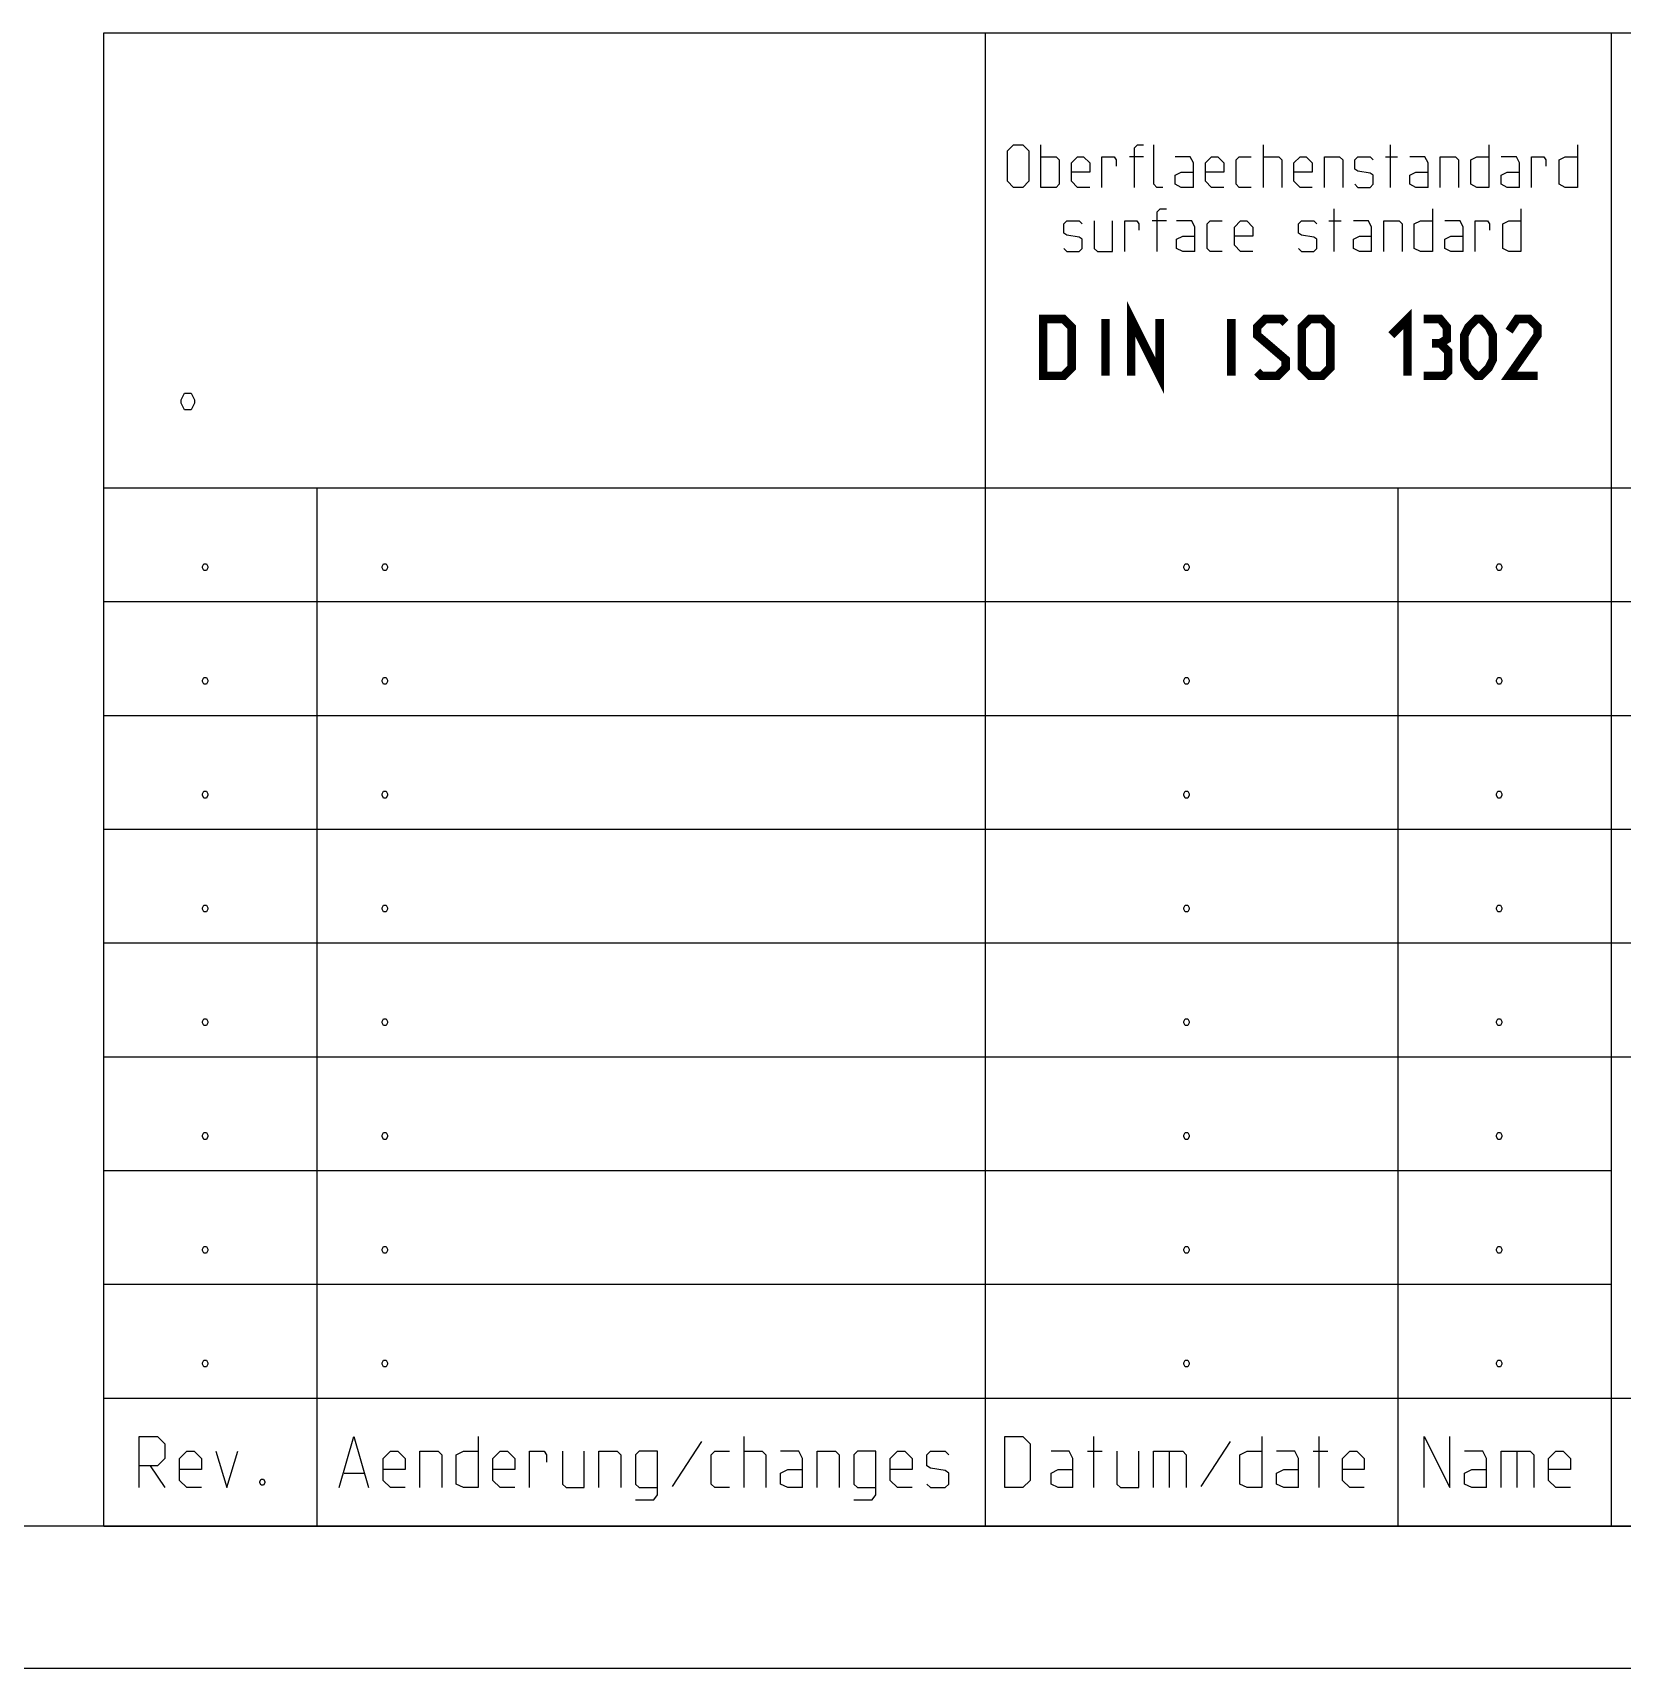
# Model space of a CAD drawing. Header units: millimetres. Extents: x 0 to 594, y 0 to 420.
# Drawn here: x 404.5 to 460.4, y 0 to 57.5 of the extents above; entities that cross this region are included whole.
import ezdxf

# ---------------------------------------------------------------- set-up
doc = ezdxf.new("R2010")
doc.units = ezdxf.units.MM
doc.header["$LTSCALE"] = 32.67
doc.layers.get('0').update_dxf_attribs({"linetype": 'CONTINUOUS'})

msp = doc.modelspace()

# ---------------------------------------------------------------- linework, layer by layer
at = {"color": 2, "linetype": 'CONTINUOUS'}
for p, q in [((406.9997, 4.9999), (406.9997, 57.4999)), ((406.9997, 57.4999), (588.9997, 57.4999)), ((437.9997, 4.9999), (437.9997, 57.4999)), ((459.9997, 4.9999), (459.9997, 57.4999)), ((439.9461, 52.0624), (439.9461, 53.5624)), ((447.7675, 52.0624), (447.7675, 53.5624)), ((452.2318, 52.0624), (452.2318, 53.5624)), ((443.5533, 53.1338), (443.0533, 53.1338)), ((452.0533, 53.1338), (452.4818, 53.1338)), ((450.2497, 49.8124), (450.2497, 51.3124)), ((444.3568, 50.8838), (443.8568, 50.8838)), ((450.0711, 50.8838), (450.4997, 50.8838)), ((406.9997, 41.4999), (588.9997, 41.4999)), ((414.4997, 4.9999), (414.4997, 41.4999)), ((452.4997, 4.9999), (452.4997, 41.4999)), ((406.9997, 37.4999), (502.4997, 37.4999)), ((406.9997, 33.4999), (502.4997, 33.4999)), ((406.9997, 29.4999), (502.4997, 29.4999)), ((406.9997, 25.4999), (502.4997, 25.4999)), ((406.9997, 21.4999), (588.9997, 21.4999)), ((406.9997, 17.4999), (459.9997, 17.4999)), ((406.9997, 13.4999), (459.9997, 13.4999)), ((406.9997, 9.4999), (588.9997, 9.4999)), ((429.5068, 6.3499), (429.5068, 8.1499)), ((441.7997, 6.3499), (441.7997, 8.1499)), ((449.7283, 6.3499), (449.7283, 8.1499)), ((428.0068, 7.9784), (426.9783, 6.3927)), ((441.5854, 7.6356), (442.0997, 7.6356)), ((444.4568, 7.6356), (444.4568, 6.3499)), ((446.5997, 7.9784), (445.5711, 6.3927)), ((449.514, 7.6356), (450.0282, 7.6356)), ((456.6783, 7.6356), (456.6783, 6.3499)), ((408.6282, 7.1213), (409.1426, 6.3499)), ((415.4497, 6.8641), (416.1354, 6.8641)), ((406.9997, 4.9999), (588.9997, 4.9999)), ((0, 0), (594, 0))]:
    msp.add_line(p, q, dxfattribs=at)
at = {"color": 7, "linetype": 'CONTINUOUS'}
msp.add_line((589, 5), (20, 5), dxfattribs=at)
at = {"color": 2, "linetype": 'CONTINUOUS'}
for points in [[(438.7675, 52.2766), (438.7675, 53.3481), (438.9818, 53.5624), (439.3032, 53.5624), (439.5175, 53.3481), (439.5175, 52.2766), (439.3032, 52.0624), (438.9818, 52.0624), (438.7675, 52.2766)], [(443.2318, 52.0624), (443.2318, 53.4552), (443.339, 53.5624), (443.5533, 53.5624)], [(444.2318, 52.0624), (444.0175, 52.0624), (443.9104, 52.1695), (443.9104, 53.5624)], [(455.6961, 53.5624), (455.6961, 52.0624), (455.2675, 52.0624), (455.0532, 52.1695), (455.0532, 53.0266), (455.2675, 53.1338), (455.6961, 53.1338)], [(458.8033, 53.5624), (458.8033, 52.0624), (458.3747, 52.0624), (458.1604, 52.1695), (458.1604, 53.0266), (458.3747, 53.1338), (458.8033, 53.1338)], [(439.9461, 53.1338), (440.4818, 53.1338), (440.5889, 53.0266), (440.5889, 52.1695), (440.4818, 52.0624), (439.9461, 52.0624)], [(441.6604, 52.0624), (441.2318, 52.0624), (441.0175, 52.2766), (441.0175, 52.9195), (441.2318, 53.1338), (441.4461, 53.1338), (441.6604, 52.9195), (441.6604, 52.5981), (441.0175, 52.5981)], [(442.089, 52.0624), (442.089, 53.1338), (442.5175, 53.1338), (442.589, 53.0266), (442.589, 52.8124)], [(445.3032, 52.0624), (445.3032, 52.9195), (445.1961, 53.1338), (444.6604, 53.1338)], [(446.3747, 52.0624), (445.9461, 52.0624), (445.7318, 52.2766), (445.7318, 52.9195), (445.9461, 53.1338), (446.1604, 53.1338), (446.3747, 52.9195), (446.3747, 52.5981), (445.7318, 52.5981)], [(447.339, 52.0624), (446.9104, 52.0624), (446.8033, 52.1695), (446.8033, 53.0266), (446.9104, 53.1338), (447.339, 53.1338)], [(447.7675, 53.1338), (448.3033, 53.1338), (448.4104, 53.0266), (448.4104, 52.0624)], [(449.4818, 52.0624), (449.0532, 52.0624), (448.839, 52.2766), (448.839, 52.9195), (449.0532, 53.1338), (449.2675, 53.1338), (449.4818, 52.9195), (449.4818, 52.5981), (448.839, 52.5981)], [(449.9104, 52.0624), (449.9104, 53.1338), (450.4461, 53.1338), (450.5532, 53.0266), (450.5532, 52.0624)], [(450.9818, 52.1695), (451.089, 52.0624), (451.5175, 52.0624), (451.6247, 52.1695), (451.6247, 52.4909), (451.5175, 52.5624), (451.089, 52.6338), (450.9818, 52.7052), (450.9818, 53.0266), (451.089, 53.1338), (451.5175, 53.1338), (451.6247, 53.0266)], [(453.5533, 52.0624), (453.5533, 52.9195), (453.4461, 53.1338), (452.9104, 53.1338)], [(453.9818, 52.0624), (453.9818, 53.1338), (454.5175, 53.1338), (454.6247, 53.0266), (454.6247, 52.0624)], [(456.7675, 52.0624), (456.7675, 52.9195), (456.6604, 53.1338), (456.1247, 53.1338)], [(457.1961, 52.0624), (457.1961, 53.1338), (457.6247, 53.1338), (457.6961, 53.0266), (457.6961, 52.8124)], [(445.3032, 52.0624), (444.8747, 52.0624), (444.6604, 52.1695), (444.6604, 52.4909), (444.8747, 52.5981), (445.3032, 52.5981)], [(453.5533, 52.0624), (453.1247, 52.0624), (452.9104, 52.1695), (452.9104, 52.4909), (453.1247, 52.5981), (453.5533, 52.5981)], [(456.7675, 52.0624), (456.339, 52.0624), (456.1247, 52.1695), (456.1247, 52.4909), (456.339, 52.5981), (456.7675, 52.5981)], [(444.0354, 49.8124), (444.0354, 51.2052), (444.1425, 51.3124), (444.3568, 51.3124)], [(453.714, 51.3124), (453.714, 49.8124), (453.2854, 49.8124), (453.0711, 49.9195), (453.0711, 50.7766), (453.2854, 50.8838), (453.714, 50.8838)], [(456.8211, 51.3124), (456.8211, 49.8124), (456.3925, 49.8124), (456.1783, 49.9195), (456.1783, 50.7766), (456.3925, 50.8838), (456.8211, 50.8838)], [(440.7497, 49.9195), (440.8568, 49.8124), (441.2854, 49.8124), (441.3925, 49.9195), (441.3925, 50.2409), (441.2854, 50.3124), (440.8568, 50.3838), (440.7497, 50.4552), (440.7497, 50.7766), (440.8568, 50.8838), (441.2854, 50.8838), (441.3925, 50.7766)], [(441.8211, 50.8838), (441.8211, 49.9195), (441.9282, 49.8124), (442.464, 49.8124), (442.464, 50.8838)], [(442.8925, 49.8124), (442.8925, 50.8838), (443.3211, 50.8838), (443.3925, 50.7766), (443.3925, 50.5624)], [(445.3568, 49.8124), (445.3568, 50.6695), (445.2497, 50.8838), (444.714, 50.8838)], [(446.3211, 49.8124), (445.8925, 49.8124), (445.7854, 49.9195), (445.7854, 50.7766), (445.8925, 50.8838), (446.3211, 50.8838)], [(447.3925, 49.8124), (446.964, 49.8124), (446.7497, 50.0266), (446.7497, 50.6695), (446.964, 50.8838), (447.1782, 50.8838), (447.3925, 50.6695), (447.3925, 50.3481), (446.7497, 50.3481)], [(448.9997, 49.9195), (449.1068, 49.8124), (449.5354, 49.8124), (449.6425, 49.9195), (449.6425, 50.2409), (449.5354, 50.3124), (449.1068, 50.3838), (448.9997, 50.4552), (448.9997, 50.7766), (449.1068, 50.8838), (449.5354, 50.8838), (449.6425, 50.7766)], [(451.5711, 49.8124), (451.5711, 50.6695), (451.464, 50.8838), (450.9283, 50.8838)], [(451.9997, 49.8124), (451.9997, 50.8838), (452.5354, 50.8838), (452.6425, 50.7766), (452.6425, 49.8124)], [(454.7854, 49.8124), (454.7854, 50.6695), (454.6782, 50.8838), (454.1425, 50.8838)], [(455.214, 49.8124), (455.214, 50.8838), (455.6425, 50.8838), (455.714, 50.7766), (455.714, 50.5624)], [(445.3568, 49.8124), (444.9283, 49.8124), (444.714, 49.9195), (444.714, 50.2409), (444.9283, 50.3481), (445.3568, 50.3481)], [(451.5711, 49.8124), (451.1425, 49.8124), (450.9283, 49.9195), (450.9283, 50.2409), (451.1425, 50.3481), (451.5711, 50.3481)], [(454.7854, 49.8124), (454.3568, 49.8124), (454.1425, 49.9195), (454.1425, 50.2409), (454.3568, 50.3481), (454.7854, 50.3481)], [(410.0711, 44.8332), (410.1901, 44.5951), (410.1901, 44.476), (410.0711, 44.238), (409.833, 44.238), (409.714, 44.476), (409.714, 44.5951), (409.833, 44.8332), (410.0711, 44.8332)], [(410.6068, 38.8332), (410.6545, 38.738), (410.6545, 38.6903), (410.6068, 38.5951), (410.5116, 38.5951), (410.464, 38.6903), (410.464, 38.738), (410.5116, 38.8332), (410.6068, 38.8332)], [(416.9283, 38.8332), (416.9759, 38.738), (416.9759, 38.6903), (416.9283, 38.5951), (416.833, 38.5951), (416.7854, 38.6903), (416.7854, 38.738), (416.833, 38.8332), (416.9283, 38.8332)], [(445.1068, 38.8332), (445.1545, 38.738), (445.1545, 38.6903), (445.1068, 38.5951), (445.0116, 38.5951), (444.964, 38.6903), (444.964, 38.738), (445.0116, 38.8332), (445.1068, 38.8332)], [(456.1068, 38.8332), (456.1544, 38.738), (456.1544, 38.6903), (456.1068, 38.5951), (456.0116, 38.5951), (455.964, 38.6903), (455.964, 38.738), (456.0116, 38.8332), (456.1068, 38.8332)], [(410.6068, 34.8332), (410.6545, 34.738), (410.6545, 34.6903), (410.6068, 34.5951), (410.5116, 34.5951), (410.464, 34.6903), (410.464, 34.738), (410.5116, 34.8332), (410.6068, 34.8332)], [(416.9283, 34.8332), (416.9759, 34.738), (416.9759, 34.6903), (416.9283, 34.5951), (416.833, 34.5951), (416.7854, 34.6903), (416.7854, 34.738), (416.833, 34.8332), (416.9283, 34.8332)], [(445.1068, 34.8332), (445.1545, 34.738), (445.1545, 34.6903), (445.1068, 34.5951), (445.0116, 34.5951), (444.964, 34.6903), (444.964, 34.738), (445.0116, 34.8332), (445.1068, 34.8332)], [(456.1068, 34.8332), (456.1544, 34.738), (456.1544, 34.6903), (456.1068, 34.5951), (456.0116, 34.5951), (455.964, 34.6903), (455.964, 34.738), (456.0116, 34.8332), (456.1068, 34.8332)], [(410.6068, 30.8332), (410.6545, 30.7379), (410.6545, 30.6903), (410.6068, 30.5951), (410.5116, 30.5951), (410.464, 30.6903), (410.464, 30.7379), (410.5116, 30.8332), (410.6068, 30.8332)], [(416.9283, 30.8332), (416.9759, 30.7379), (416.9759, 30.6903), (416.9283, 30.5951), (416.833, 30.5951), (416.7854, 30.6903), (416.7854, 30.7379), (416.833, 30.8332), (416.9283, 30.8332)], [(445.1068, 30.8332), (445.1545, 30.7379), (445.1545, 30.6903), (445.1068, 30.5951), (445.0116, 30.5951), (444.964, 30.6903), (444.964, 30.7379), (445.0116, 30.8332), (445.1068, 30.8332)], [(456.1068, 30.8332), (456.1544, 30.7379), (456.1544, 30.6903), (456.1068, 30.5951), (456.0116, 30.5951), (455.964, 30.6903), (455.964, 30.7379), (456.0116, 30.8332), (456.1068, 30.8332)], [(410.6068, 26.8332), (410.6545, 26.7379), (410.6545, 26.6903), (410.6068, 26.5951), (410.5116, 26.5951), (410.464, 26.6903), (410.464, 26.7379), (410.5116, 26.8332), (410.6068, 26.8332)], [(416.9283, 26.8332), (416.9759, 26.7379), (416.9759, 26.6903), (416.9283, 26.5951), (416.833, 26.5951), (416.7854, 26.6903), (416.7854, 26.7379), (416.833, 26.8332), (416.9283, 26.8332)], [(445.1068, 26.8332), (445.1545, 26.7379), (445.1545, 26.6903), (445.1068, 26.5951), (445.0116, 26.5951), (444.964, 26.6903), (444.964, 26.7379), (445.0116, 26.8332), (445.1068, 26.8332)], [(456.1068, 26.8332), (456.1544, 26.7379), (456.1544, 26.6903), (456.1068, 26.5951), (456.0116, 26.5951), (455.964, 26.6903), (455.964, 26.7379), (456.0116, 26.8332), (456.1068, 26.8332)], [(410.6068, 22.8332), (410.6545, 22.738), (410.6545, 22.6903), (410.6068, 22.5951), (410.5116, 22.5951), (410.464, 22.6903), (410.464, 22.738), (410.5116, 22.8332), (410.6068, 22.8332)], [(416.9283, 22.8332), (416.9759, 22.738), (416.9759, 22.6903), (416.9283, 22.5951), (416.833, 22.5951), (416.7854, 22.6903), (416.7854, 22.738), (416.833, 22.8332), (416.9283, 22.8332)], [(445.1068, 22.8332), (445.1545, 22.738), (445.1545, 22.6903), (445.1068, 22.5951), (445.0116, 22.5951), (444.964, 22.6903), (444.964, 22.738), (445.0116, 22.8332), (445.1068, 22.8332)], [(456.1068, 22.8332), (456.1544, 22.738), (456.1544, 22.6903), (456.1068, 22.5951), (456.0116, 22.5951), (455.964, 22.6903), (455.964, 22.738), (456.0116, 22.8332), (456.1068, 22.8332)], [(410.6068, 18.8332), (410.6545, 18.738), (410.6545, 18.6903), (410.6068, 18.5951), (410.5116, 18.5951), (410.464, 18.6903), (410.464, 18.738), (410.5116, 18.8332), (410.6068, 18.8332)], [(416.9283, 18.8332), (416.9759, 18.738), (416.9759, 18.6903), (416.9283, 18.5951), (416.833, 18.5951), (416.7854, 18.6903), (416.7854, 18.738), (416.833, 18.8332), (416.9283, 18.8332)], [(445.1068, 18.8332), (445.1545, 18.738), (445.1545, 18.6903), (445.1068, 18.5951), (445.0116, 18.5951), (444.964, 18.6903), (444.964, 18.738), (445.0116, 18.8332), (445.1068, 18.8332)], [(456.1068, 18.8332), (456.1544, 18.738), (456.1544, 18.6903), (456.1068, 18.5951), (456.0116, 18.5951), (455.964, 18.6903), (455.964, 18.738), (456.0116, 18.8332), (456.1068, 18.8332)], [(410.6068, 14.8332), (410.6545, 14.7379), (410.6545, 14.6903), (410.6068, 14.5951), (410.5116, 14.5951), (410.464, 14.6903), (410.464, 14.7379), (410.5116, 14.8332), (410.6068, 14.8332)], [(416.9283, 14.8332), (416.9759, 14.7379), (416.9759, 14.6903), (416.9283, 14.5951), (416.833, 14.5951), (416.7854, 14.6903), (416.7854, 14.7379), (416.833, 14.8332), (416.9283, 14.8332)], [(445.1068, 14.8332), (445.1545, 14.7379), (445.1545, 14.6903), (445.1068, 14.5951), (445.0116, 14.5951), (444.964, 14.6903), (444.964, 14.7379), (445.0116, 14.8332), (445.1068, 14.8332)], [(456.1068, 14.8332), (456.1544, 14.7379), (456.1544, 14.6903), (456.1068, 14.5951), (456.0116, 14.5951), (455.964, 14.6903), (455.964, 14.7379), (456.0116, 14.8332), (456.1068, 14.8332)], [(410.6068, 10.8332), (410.6545, 10.7379), (410.6545, 10.6903), (410.6068, 10.5951), (410.5116, 10.5951), (410.464, 10.6903), (410.464, 10.7379), (410.5116, 10.8332), (410.6068, 10.8332)], [(416.9283, 10.8332), (416.9759, 10.7379), (416.9759, 10.6903), (416.9283, 10.5951), (416.833, 10.5951), (416.7854, 10.6903), (416.7854, 10.7379), (416.833, 10.8332), (416.9283, 10.8332)], [(445.1068, 10.8332), (445.1545, 10.7379), (445.1545, 10.6903), (445.1068, 10.5951), (445.0116, 10.5951), (444.964, 10.6903), (444.964, 10.7379), (445.0116, 10.8332), (445.1068, 10.8332)], [(456.1068, 10.8332), (456.1544, 10.7379), (456.1544, 10.6903), (456.1068, 10.5951), (456.0116, 10.5951), (455.964, 10.6903), (455.964, 10.7379), (456.0116, 10.8332), (456.1068, 10.8332)], [(408.2425, 6.3499), (408.2425, 8.1499), (408.8854, 8.1499), (409.1426, 7.8927), (409.1426, 7.3784), (408.8854, 7.1213), (408.2425, 7.1213)], [(415.2783, 6.3499), (415.7925, 8.1499), (416.3068, 6.3499)], [(420.164, 8.1499), (420.164, 6.3499), (419.6497, 6.3499), (419.3925, 6.4784), (419.3925, 7.507), (419.6497, 7.6356), (420.164, 7.6356)], [(438.6711, 6.3499), (438.6711, 8.1499), (439.314, 8.1499), (439.5711, 7.8927), (439.5711, 6.607), (439.314, 6.3499), (438.6711, 6.3499)], [(447.714, 8.1499), (447.714, 6.3499), (447.1997, 6.3499), (446.9425, 6.4784), (446.9425, 7.507), (447.1997, 7.6356), (447.714, 7.6356)], [(453.4211, 6.3499), (453.4211, 8.1499), (454.3211, 6.3499), (454.3211, 8.1499)], [(410.4283, 6.3499), (409.9139, 6.3499), (409.6568, 6.607), (409.6568, 7.3784), (409.9139, 7.6356), (410.1711, 7.6356), (410.4283, 7.3784), (410.4283, 6.9927), (409.6568, 6.9927)], [(410.9425, 7.6356), (411.3283, 6.3499), (411.714, 7.6356)], [(417.5926, 6.3499), (417.0782, 6.3499), (416.8211, 6.607), (416.8211, 7.3784), (417.0782, 7.6356), (417.3354, 7.6356), (417.5926, 7.3784), (417.5926, 6.9927), (416.8211, 6.9927)], [(418.1068, 6.3499), (418.1068, 7.6356), (418.7497, 7.6356), (418.8783, 7.507), (418.8783, 6.3499)], [(421.4497, 6.3499), (420.9354, 6.3499), (420.6782, 6.607), (420.6782, 7.3784), (420.9354, 7.6356), (421.1926, 7.6356), (421.4497, 7.3784), (421.4497, 6.9927), (420.6782, 6.9927)], [(421.9639, 6.3499), (421.9639, 7.6356), (422.4783, 7.6356), (422.564, 7.507), (422.564, 7.2499)], [(423.1211, 7.6356), (423.1211, 6.4784), (423.2497, 6.3499), (423.8925, 6.3499), (423.8925, 7.6356)], [(424.4068, 6.3499), (424.4068, 7.6356), (425.0497, 7.6356), (425.1782, 7.507), (425.1782, 6.3499)], [(425.6925, 5.9213), (426.3354, 5.9213), (426.464, 6.0927), (426.464, 7.6356), (425.8211, 7.6356), (425.6925, 7.507), (425.6925, 6.4784), (425.8211, 6.3499), (426.464, 6.3499)], [(428.9925, 6.3499), (428.4783, 6.3499), (428.3497, 6.4784), (428.3497, 7.507), (428.4783, 7.6356), (428.9925, 7.6356)], [(429.5068, 7.6356), (430.1497, 7.6356), (430.2782, 7.507), (430.2782, 6.3499)], [(431.5639, 6.3499), (431.5639, 7.3784), (431.4354, 7.6356), (430.7925, 7.6356)], [(432.0783, 6.3499), (432.0783, 7.6356), (432.7211, 7.6356), (432.8497, 7.507), (432.8497, 6.3499)], [(433.364, 5.9213), (434.0068, 5.9213), (434.1354, 6.0927), (434.1354, 7.6356), (433.4925, 7.6356), (433.364, 7.507), (433.364, 6.4784), (433.4925, 6.3499), (434.1354, 6.3499)], [(435.4211, 6.3499), (434.9068, 6.3499), (434.6497, 6.607), (434.6497, 7.3784), (434.9068, 7.6356), (435.164, 7.6356), (435.4211, 7.3784), (435.4211, 6.9927), (434.6497, 6.9927)], [(435.9354, 6.4784), (436.064, 6.3499), (436.5783, 6.3499), (436.7068, 6.4784), (436.7068, 6.8641), (436.5783, 6.9499), (436.064, 7.0356), (435.9354, 7.1213), (435.9354, 7.507), (436.064, 7.6356), (436.5783, 7.6356), (436.7068, 7.507)], [(441.0711, 6.3499), (441.0711, 7.3784), (440.9425, 7.6356), (440.2997, 7.6356)], [(442.614, 7.6356), (442.614, 6.4784), (442.7425, 6.3499), (443.3854, 6.3499), (443.3854, 7.6356)], [(443.8997, 6.3499), (443.8997, 7.6356), (444.9283, 7.6356), (445.0568, 7.507), (445.0568, 6.3499)], [(448.9997, 6.3499), (448.9997, 7.3784), (448.8711, 7.6356), (448.2283, 7.6356)], [(451.314, 6.3499), (450.7997, 6.3499), (450.5425, 6.607), (450.5425, 7.3784), (450.7997, 7.6356), (451.0568, 7.6356), (451.314, 7.3784), (451.314, 6.9927), (450.5425, 6.9927)], [(455.6068, 6.3499), (455.6068, 7.3784), (455.4783, 7.6356), (454.8354, 7.6356)], [(456.1211, 6.3499), (456.1211, 7.6356), (457.1497, 7.6356), (457.2782, 7.507), (457.2782, 6.3499)], [(458.564, 6.3499), (458.0497, 6.3499), (457.7925, 6.607), (457.7925, 7.3784), (458.0497, 7.6356), (458.3068, 7.6356), (458.564, 7.3784), (458.564, 6.9927), (457.7925, 6.9927)], [(431.5639, 6.3499), (431.0497, 6.3499), (430.7925, 6.4784), (430.7925, 6.8641), (431.0497, 6.9927), (431.5639, 6.9927)], [(441.0711, 6.3499), (440.5568, 6.3499), (440.2997, 6.4784), (440.2997, 6.8641), (440.5568, 6.9927), (441.0711, 6.9927)], [(448.9997, 6.3499), (448.4854, 6.3499), (448.2283, 6.4784), (448.2283, 6.8641), (448.4854, 6.9927), (448.9997, 6.9927)], [(455.6068, 6.3499), (455.0925, 6.3499), (454.8354, 6.4784), (454.8354, 6.8641), (455.0925, 6.9927), (455.6068, 6.9927)], [(412.614, 6.6499), (412.6568, 6.5641), (412.6568, 6.5213), (412.614, 6.4356), (412.5283, 6.4356), (412.4854, 6.5213), (412.4854, 6.5641), (412.5283, 6.6499), (412.614, 6.6499)]]:
    msp.add_lwpolyline(points, dxfattribs=at)
at = {"color": 2, "linetype": 'CONTINUOUS', "const_width": 0.3}
for points in [[(443.1187, 45.4374), (443.1187, 47.4374), (444.1187, 45.4374), (444.1187, 47.4374)], [(452.2616, 46.8659), (452.833, 47.4374), (452.833, 45.4374)], [(440.0235, 45.4374), (440.0235, 47.4374), (440.7378, 47.4374), (441.0235, 47.1516), (441.0235, 45.7231), (440.7378, 45.4374), (440.0235, 45.4374)], [(442.214, 45.4374), (442.214, 47.4374)], [(446.6425, 45.4374), (446.6425, 47.4374)], [(447.5473, 45.5802), (447.6902, 45.4374), (448.2616, 45.4374), (448.5473, 45.7231), (448.5473, 46.0088), (447.5473, 46.8659), (447.5473, 47.1516), (447.833, 47.4374), (448.4045, 47.4374), (448.5473, 47.2945)], [(449.1187, 45.7231), (449.1187, 47.1516), (449.4044, 47.4374), (449.833, 47.4374), (450.1187, 47.1516), (450.1187, 45.7231), (449.833, 45.4374), (449.4044, 45.4374), (449.1187, 45.7231)], [(453.9759, 46.5802), (454.214, 46.7231), (454.214, 47.1516), (453.9759, 47.4374), (453.4044, 47.4374)], [(454.833, 46.0088), (454.833, 46.8659), (454.9759, 47.1516), (455.2616, 47.4374), (455.4044, 47.4374), (455.6902, 47.1516), (455.833, 46.8659), (455.833, 46.0088), (455.6902, 45.7231), (455.4044, 45.4374), (455.2616, 45.4374), (454.9759, 45.7231), (454.833, 46.0088)], [(457.4044, 45.4374), (456.4045, 45.4374), (457.4044, 46.8659), (457.4044, 47.1516), (457.1187, 47.4374), (456.6901, 47.4374), (456.4045, 47.0088)], [(453.4044, 45.4374), (454.1187, 45.4374), (454.2616, 45.5802), (454.2616, 46.2945), (453.9759, 46.5802), (453.6902, 46.5802)]]:
    msp.add_lwpolyline(points, dxfattribs=at)

doc.saveas('drawing.dxf')
